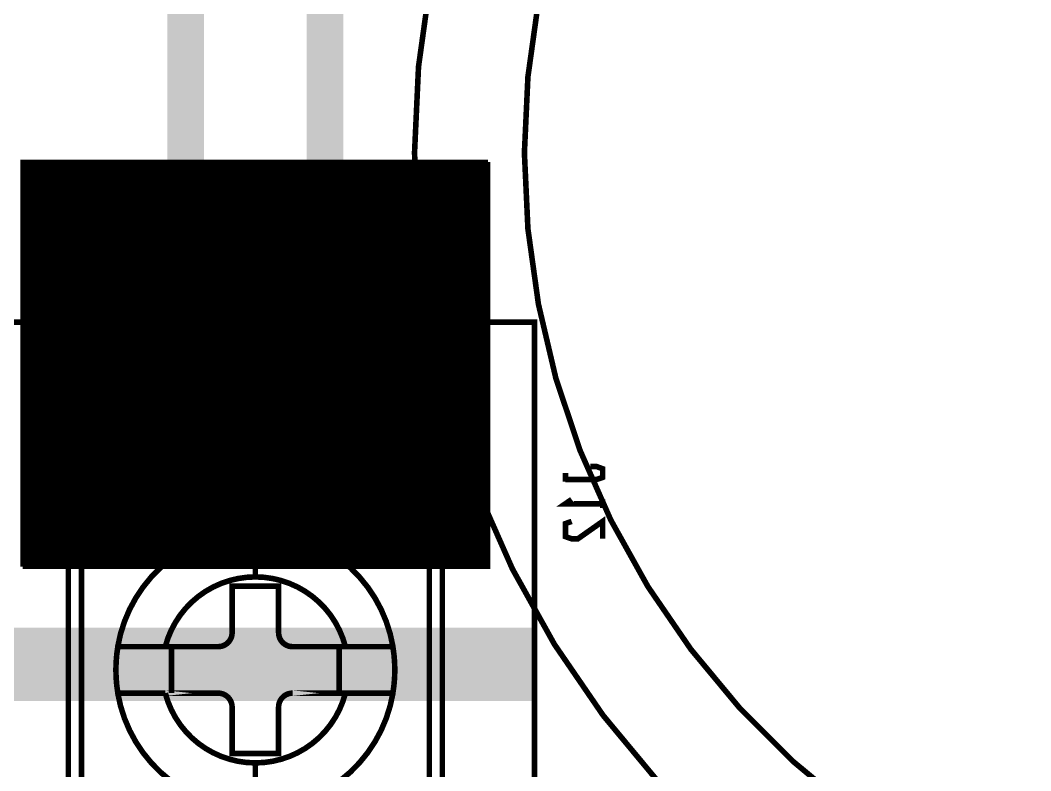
# Model space of a CAD drawing. Extents: x -20 to 155, y -92 to 168.
# Drawn here: x 39.3 to 66.89, y 5.35 to 25.85 of the extents above; entities that cross this region are included whole.
import ezdxf

# ---------------------------------------------------------------- set-up
doc = ezdxf.new("R2010")
doc.units = 0
doc.header["$MEASUREMENT"] = 0
doc.layers.get('0').update_dxf_attribs({"linetype": 'CONTINUOUS'})
for name, color, linetype in [('25-334-1_BOT', 7, 'CONTINUOUS'), ('25-334-1_DRD', 7, 'CONTINUOUS'), ('25-334-1_DRL', 2, 'CONTINUOUS'), ('25-334-1_IN1', 4, 'CONTINUOUS'), ('25-334-1_IN2', 3, 'CONTINUOUS'), ('25-334-1_SMB', 5, 'CONTINUOUS'), ('25-334-1_SMT', 10, 'CONTINUOUS'), ('25-334-1_SSB', 12, 'CONTINUOUS'), ('25-334-1_SST', 11, 'CONTINUOUS'), ('25-334-1_TOP', 13, 'CONTINUOUS'), ('THRUHOLE_TAP', 7, 'CONTINUOUS')]:
    doc.layers.add(name, color=color, linetype=linetype)

# ---------------------------------------------------------------- blocks, each defined once
blk = doc.blocks.new('SQUARE_14')
blk.add_solid([(3.50012, 3.50012), (3.50012, -3.50012), (-3.50012, 3.50012), (-3.50012, -3.50012)])
blk = doc.blocks.new('ROUND_16')
at = {"const_width": 1.524}
blk.add_lwpolyline([(-0.762, 0, 1), (0.762, 0, 1)], format="xyb", close=True, dxfattribs=at)
blk = doc.blocks.new('ROUND_33')
at = {"const_width": 0.7493}
blk.add_lwpolyline([(-0.37465, 0, 1), (0.37465, 0, 1)], format="xyb", close=True, dxfattribs=at)
blk = doc.blocks.new('ROUND_32')
at = {"const_width": 0.35052}
blk.add_lwpolyline([(-0.17526, 0, 1), (0.17526, 0, 1)], format="xyb", close=True, dxfattribs=at)
blk = doc.blocks.new('ROUND_77')
at = {"const_width": 2.00025}
blk.add_lwpolyline([(-1.000124, 0, 1), (1.000124, 0, 1)], format="xyb", close=True, dxfattribs=at)

msp = doc.modelspace()

# ---------------------------------------------------------------- linework, layer by layer
at = {"layer": '25-334-1_BOT', "const_width": 0.127}
for points in [[(52.07, 21.971), (39.37, 21.971), (39.37, 10.922)], [(52.07, 21.8948), (39.37, 21.8948)], [(52.07, 21.7805), (39.37, 21.7805)], [(39.4843, 21.971), (39.4843, 10.922)], [(39.5986, 21.971), (39.5986, 10.922)], [(39.7129, 21.971), (39.7129, 10.922)], [(39.8272, 21.971), (39.8272, 10.922)], [(39.9415, 21.971), (39.9415, 10.922)], [(40.0558, 21.971), (40.0558, 10.922)], [(40.1701, 21.971), (40.1701, 10.922)], [(40.2844, 21.971), (40.2844, 10.922)], [(40.3987, 21.971), (40.3987, 10.922)], [(40.513, 21.971), (40.513, 10.922)], [(40.6273, 21.971), (40.6273, 10.922)], [(40.7416, 21.971), (40.7416, 10.922)], [(40.8559, 21.971), (40.8559, 10.922)], [(40.9702, 21.971), (40.9702, 10.922)], [(41.0845, 21.971), (41.0845, 10.922)], [(41.1988, 21.971), (41.1988, 10.922)], [(41.3131, 21.971), (41.3131, 10.922)], [(41.4274, 21.971), (41.4274, 10.922)], [(41.5417, 21.971), (41.5417, 10.922)], [(41.656, 21.971), (41.656, 10.922)], [(41.7703, 21.971), (41.7703, 10.922)], [(41.8846, 21.971), (41.8846, 10.922)], [(41.9989, 21.971), (41.9989, 10.922)], [(42.1132, 21.971), (42.1132, 10.922)], [(42.2275, 21.971), (42.2275, 10.922)], [(42.3418, 21.971), (42.3418, 10.922)], [(42.4561, 21.971), (42.4561, 10.922)], [(42.5704, 21.971), (42.5704, 10.922)], [(42.6847, 21.971), (42.6847, 10.922)], [(42.799, 21.971), (42.799, 10.922)], [(42.9133, 21.971), (42.9133, 10.922)], [(43.0276, 21.971), (43.0276, 10.922)], [(43.1419, 21.971), (43.1419, 10.922)], [(43.2562, 21.971), (43.2562, 10.922)], [(43.3705, 21.971), (43.3705, 10.922)], [(43.4848, 21.971), (43.4848, 10.922)], [(43.5991, 21.971), (43.5991, 10.922)], [(43.7134, 21.971), (43.7134, 10.922)], [(43.8277, 21.971), (43.8277, 10.922)], [(43.942, 21.971), (43.942, 10.922)], [(44.0563, 21.971), (44.0563, 10.922)], [(44.1706, 21.971), (44.1706, 10.922)], [(44.2849, 21.971), (44.2849, 10.922)], [(44.3992, 21.971), (44.3992, 10.922)], [(44.5135, 21.971), (44.5135, 10.922)], [(44.6278, 21.971), (44.6278, 10.922)], [(44.7421, 21.971), (44.7421, 10.922)], [(44.8564, 21.971), (44.8564, 10.922)], [(44.9707, 21.971), (44.9707, 10.922)], [(45.085, 21.971), (45.085, 10.922)], [(45.1993, 21.971), (45.1993, 10.922)], [(45.3136, 21.971), (45.3136, 10.922)], [(45.4279, 21.971), (45.4279, 10.922)], [(45.5422, 21.971), (45.5422, 10.922)], [(45.6565, 21.971), (45.6565, 10.922)], [(45.7708, 21.971), (45.7708, 10.922)], [(45.8851, 21.971), (45.8851, 10.922)], [(45.9994, 21.971), (45.9994, 10.922)], [(46.1137, 21.971), (46.1137, 10.922)], [(46.228, 21.971), (46.228, 10.922)], [(46.3423, 21.971), (46.3423, 10.922)], [(46.4566, 21.971), (46.4566, 10.922)], [(46.5709, 21.971), (46.5709, 10.922)], [(46.6852, 21.971), (46.6852, 10.922)], [(46.7995, 21.971), (46.7995, 10.922)], [(46.9138, 21.971), (46.9138, 10.922)], [(47.0281, 21.971), (47.0281, 10.922)], [(47.1424, 21.971), (47.1424, 10.922)], [(47.2567, 21.971), (47.2567, 10.922)], [(47.371, 21.971), (47.371, 10.922)], [(47.4853, 21.971), (47.4853, 10.922)], [(47.5996, 21.971), (47.5996, 10.922)], [(47.7139, 21.971), (47.7139, 10.922)], [(47.8282, 21.971), (47.8282, 10.922)], [(47.9425, 21.971), (47.9425, 10.922)], [(48.0568, 21.971), (48.0568, 10.922)], [(48.1711, 21.971), (48.1711, 10.922)], [(48.2854, 21.971), (48.2854, 10.922)], [(48.3997, 21.971), (48.3997, 10.922)], [(48.514, 21.971), (48.514, 10.922)], [(48.6283, 21.971), (48.6283, 10.922)], [(48.7426, 21.971), (48.7426, 10.922)], [(48.8569, 21.971), (48.8569, 10.922)], [(48.9712, 21.971), (48.9712, 10.922)], [(49.0855, 21.971), (49.0855, 10.922)], [(49.1998, 21.971), (49.1998, 10.922)], [(49.3141, 21.971), (49.3141, 10.922)], [(49.4284, 21.971), (49.4284, 10.922)], [(49.5427, 21.971), (49.5427, 10.922)], [(49.657, 21.971), (49.657, 10.922)], [(49.7713, 21.971), (49.7713, 10.922)], [(49.8856, 21.971), (49.8856, 10.922)], [(49.9999, 21.971), (49.9999, 10.922)], [(50.1142, 21.971), (50.1142, 10.922)], [(50.2285, 21.971), (50.2285, 10.922)], [(50.3428, 21.971), (50.3428, 10.922)], [(50.4571, 21.971), (50.4571, 10.922)], [(50.5714, 21.971), (50.5714, 10.922)], [(50.6857, 21.971), (50.6857, 10.922)], [(50.8, 21.971), (50.8, 10.922)], [(50.9143, 21.971), (50.9143, 10.922)], [(51.0286, 21.971), (51.0286, 10.922)], [(51.1429, 21.971), (51.1429, 10.922)], [(51.2572, 21.971), (51.2572, 10.922)], [(51.3715, 21.971), (51.3715, 10.922)], [(51.4858, 21.971), (51.4858, 10.922)], [(51.6001, 21.971), (51.6001, 10.922)], [(51.7144, 21.971), (51.7144, 10.922)], [(51.8287, 21.971), (51.8287, 10.922)], [(51.943, 21.971), (51.943, 10.922)], [(52.07, 21.971), (52.07, 10.922)], [(52.07, 21.6662), (39.37, 21.6662)], [(52.07, 21.5519), (39.37, 21.5519)], [(52.07, 21.4376), (39.37, 21.4376)], [(52.07, 21.3233), (39.37, 21.3233)], [(52.07, 21.209), (39.37, 21.209)], [(52.07, 21.0947), (39.37, 21.0947)], [(52.07, 20.9804), (39.37, 20.9804)], [(52.07, 20.8661), (39.37, 20.8661)], [(52.07, 20.7518), (39.37, 20.7518)], [(52.07, 20.6375), (39.37, 20.6375)], [(52.07, 20.5232), (39.37, 20.5232)], [(52.07, 20.4089), (39.37, 20.4089)], [(52.07, 20.2946), (39.37, 20.2946)], [(52.07, 20.1803), (39.37, 20.1803)], [(52.07, 20.066), (39.37, 20.066)], [(52.07, 19.9517), (39.37, 19.9517)], [(52.07, 19.8374), (39.37, 19.8374)], [(52.07, 19.7231), (39.37, 19.7231)], [(52.07, 19.6088), (39.37, 19.6088)], [(52.07, 19.4945), (39.37, 19.4945)], [(52.07, 19.3802), (39.37, 19.3802)], [(52.07, 19.2659), (39.37, 19.2659)], [(52.07, 19.1516), (39.37, 19.1516)], [(52.07, 19.0373), (39.37, 19.0373)], [(52.07, 18.923), (39.37, 18.923)], [(52.07, 18.8087), (39.37, 18.8087)], [(52.07, 18.6944), (39.37, 18.6944)], [(52.07, 18.5801), (39.37, 18.5801)], [(52.07, 18.4658), (39.37, 18.4658)], [(52.07, 18.3515), (39.37, 18.3515)], [(52.07, 18.2372), (39.37, 18.2372)], [(52.07, 18.1229), (39.37, 18.1229)], [(52.07, 18.0086), (39.37, 18.0086)], [(52.07, 17.8943), (39.37, 17.8943)], [(52.07, 17.78), (39.37, 17.78)], [(52.07, 17.6657), (39.37, 17.6657)], [(52.07, 17.5514), (39.37, 17.5514)], [(52.07, 17.4371), (39.37, 17.4371)], [(52.07, 17.3228), (39.37, 17.3228)], [(52.07, 17.2085), (39.37, 17.2085)], [(52.07, 17.0942), (39.37, 17.0942)], [(52.07, 16.9799), (39.37, 16.9799)], [(52.07, 16.8656), (39.37, 16.8656)], [(52.07, 16.7513), (39.37, 16.7513)], [(52.07, 16.637), (39.37, 16.637)], [(52.07, 16.5227), (39.37, 16.5227)], [(52.07, 16.4084), (39.37, 16.4084)], [(52.07, 16.2941), (39.37, 16.2941)], [(52.07, 16.1798), (39.37, 16.1798)], [(52.07, 16.0655), (39.37, 16.0655)], [(52.07, 15.9512), (39.37, 15.9512)], [(52.07, 15.8369), (39.37, 15.8369)], [(52.07, 15.7226), (39.37, 15.7226)], [(52.07, 15.6083), (39.37, 15.6083)], [(52.07, 15.494), (39.37, 15.494)], [(52.07, 15.3797), (39.37, 15.3797)], [(52.07, 15.2654), (39.37, 15.2654)], [(52.07, 15.1511), (39.37, 15.1511)], [(52.07, 15.0368), (39.37, 15.0368)], [(52.07, 14.9225), (39.37, 14.9225)], [(52.07, 14.8082), (39.37, 14.8082)], [(52.07, 14.6939), (39.37, 14.6939)], [(52.07, 14.5796), (39.37, 14.5796)], [(52.07, 14.4653), (39.37, 14.4653)], [(52.07, 14.351), (39.37, 14.351)], [(52.07, 14.2367), (39.37, 14.2367)], [(52.07, 14.1224), (39.37, 14.1224)], [(52.07, 14.0081), (39.37, 14.0081)], [(52.07, 13.8938), (39.37, 13.8938)], [(52.07, 13.7795), (39.37, 13.7795)], [(52.07, 13.6652), (39.37, 13.6652)], [(52.07, 13.5509), (39.37, 13.5509)], [(52.07, 13.4366), (39.37, 13.4366)], [(52.07, 13.3223), (39.37, 13.3223)], [(52.07, 13.208), (39.37, 13.208)], [(52.07, 13.0937), (39.37, 13.0937)], [(52.07, 12.9794), (39.37, 12.9794)], [(52.07, 12.8651), (39.37, 12.8651)], [(52.07, 12.7508), (39.37, 12.7508)], [(52.07, 12.6365), (39.37, 12.6365)], [(52.07, 12.5222), (39.37, 12.5222)], [(52.07, 12.4079), (39.37, 12.4079)], [(52.07, 12.2936), (39.37, 12.2936)], [(52.07, 12.1793), (39.37, 12.1793)], [(52.07, 12.065), (39.37, 12.065)], [(52.07, 11.9507), (39.37, 11.9507)], [(52.07, 11.8364), (39.37, 11.8364)], [(52.07, 11.7221), (39.37, 11.7221)], [(52.07, 11.6078), (39.37, 11.6078)], [(52.07, 11.4935), (39.37, 11.4935)], [(52.07, 11.3792), (39.37, 11.3792)], [(52.07, 11.2649), (39.37, 11.2649)], [(52.07, 11.1506), (39.37, 11.1506)], [(52.07, 11.0363), (39.37, 11.0363)], [(41.656, 10.922), (39.37, 10.922)], [(52.07, 10.922), (41.656, 10.922)]]:
    msp.add_lwpolyline(points, dxfattribs=at)
at = {"layer": '25-334-1_DRD', "const_width": 0.254}
for points in [[(43.815, 21.59), (42.545, 20.32)], [(45.085, 20.32), (43.815, 21.59)], [(47.625, 21.59), (46.355, 20.32)], [(48.895, 20.32), (47.625, 21.59)], [(40.386, 20.955), (40.005, 20.574)], [(40.894, 20.955), (40.386, 20.955)], [(41.275, 20.574), (40.894, 20.955)], [(50.546, 20.955), (50.165, 20.574)], [(51.054, 20.955), (50.546, 20.955)], [(51.435, 20.574), (51.054, 20.955)], [(40.005, 20.574), (40.005, 20.066)], [(41.275, 20.066), (41.275, 20.574)], [(43.815, 20.574), (43.815, 20.066)], [(47.625, 20.574), (47.625, 20.066)], [(50.165, 20.574), (50.165, 20.066)], [(51.435, 20.066), (51.435, 20.574)], [(42.545, 20.32), (43.815, 19.05)], [(44.069, 20.32), (43.561, 20.32)], [(43.815, 19.05), (45.085, 20.32)], [(46.355, 20.32), (47.625, 19.05)], [(47.879, 20.32), (47.371, 20.32)], [(47.625, 19.05), (48.895, 20.32)], [(40.005, 20.066), (40.386, 19.685)], [(40.894, 19.685), (41.275, 20.066)], [(50.165, 20.066), (50.546, 19.685)], [(51.054, 19.685), (51.435, 20.066)], [(40.386, 19.685), (40.894, 19.685)], [(50.546, 19.685), (51.054, 19.685)], [(40.386, 18.415), (40.005, 18.034)], [(40.894, 18.415), (40.386, 18.415)], [(41.275, 18.034), (40.894, 18.415)], [(50.546, 18.415), (50.165, 18.034)], [(51.054, 18.415), (50.546, 18.415)], [(51.435, 18.034), (51.054, 18.415)], [(40.005, 18.034), (40.005, 17.526)], [(41.275, 17.526), (41.275, 18.034)], [(50.165, 18.034), (50.165, 17.526)], [(51.435, 17.526), (51.435, 18.034)], [(40.005, 17.526), (40.386, 17.145)], [(40.894, 17.145), (41.275, 17.526)], [(50.165, 17.526), (50.546, 17.145)], [(51.054, 17.145), (51.435, 17.526)], [(40.386, 17.145), (40.894, 17.145)], [(50.546, 17.145), (51.054, 17.145)], [(40.386, 15.875), (40.005, 15.494)], [(40.894, 15.875), (40.386, 15.875)], [(41.275, 15.494), (40.894, 15.875)], [(45.72, 15.875), (45.72, 13.335)], [(50.546, 15.875), (50.165, 15.494)], [(51.054, 15.875), (50.546, 15.875)], [(51.435, 15.494), (51.054, 15.875)], [(40.005, 15.494), (40.005, 14.986)], [(41.275, 14.986), (41.275, 15.494)], [(50.165, 15.494), (50.165, 14.986)], [(51.435, 14.986), (51.435, 15.494)], [(40.005, 14.986), (40.386, 14.605)], [(40.894, 14.605), (41.275, 14.986)], [(50.165, 14.986), (50.546, 14.605)], [(51.054, 14.605), (51.435, 14.986)], [(40.386, 14.605), (40.894, 14.605)], [(46.99, 14.605), (44.45, 14.605)], [(50.546, 14.605), (51.054, 14.605)], [(40.386, 13.335), (40.005, 12.954)], [(40.894, 13.335), (40.386, 13.335)], [(41.275, 12.954), (40.894, 13.335)], [(50.546, 13.335), (50.165, 12.954)], [(51.054, 13.335), (50.546, 13.335)], [(51.435, 12.954), (51.054, 13.335)], [(40.005, 12.954), (40.005, 12.446)], [(41.275, 12.446), (41.275, 12.954)], [(50.165, 12.954), (50.165, 12.446)], [(51.435, 12.446), (51.435, 12.954)], [(40.005, 12.446), (40.386, 12.065)], [(40.894, 12.065), (41.275, 12.446)], [(50.165, 12.446), (50.546, 12.065)], [(51.054, 12.065), (51.435, 12.446)], [(40.386, 12.065), (40.894, 12.065)], [(50.546, 12.065), (51.054, 12.065)]]:
    msp.add_lwpolyline(points, dxfattribs=at)
at = {"layer": '25-334-1_DRL', "const_width": 1.99898}
msp.add_lwpolyline([(53.34, 8.255), (25.654, 8.255), (21.209, 12.7)], dxfattribs=at)
at = {"layer": '25-334-1_IN1', "const_width": 0.127}
for points in [[(39.37, 21.971), (39.37, 10.922)], [(52.07, 21.971), (39.37, 21.971)], [(52.07, 21.8948), (39.37, 21.8948)], [(52.07, 21.7805), (39.37, 21.7805)], [(39.4843, 21.971), (39.4843, 10.922)], [(39.5986, 21.971), (39.5986, 10.922)], [(39.7129, 21.971), (39.7129, 10.922)], [(39.8272, 21.971), (39.8272, 10.922)], [(39.9415, 21.971), (39.9415, 10.922)], [(40.0558, 21.971), (40.0558, 10.922)], [(40.1701, 21.971), (40.1701, 10.922)], [(40.2844, 21.971), (40.2844, 10.922)], [(40.3987, 21.971), (40.3987, 10.922)], [(40.513, 21.971), (40.513, 10.922)], [(40.6273, 21.971), (40.6273, 10.922)], [(40.7416, 21.971), (40.7416, 10.922)], [(40.8559, 21.971), (40.8559, 10.922)], [(40.9702, 21.971), (40.9702, 10.922)], [(41.0845, 21.971), (41.0845, 10.922)], [(41.1988, 21.971), (41.1988, 10.922)], [(41.3131, 21.971), (41.3131, 10.922)], [(41.4274, 21.971), (41.4274, 10.922)], [(41.5417, 21.971), (41.5417, 10.922)], [(52.07, 21.971), (52.07, 10.922), (41.656, 10.922)], [(41.656, 21.971), (41.656, 10.922)], [(41.7703, 21.971), (41.7703, 10.922)], [(41.8846, 21.971), (41.8846, 10.922)], [(41.9989, 21.971), (41.9989, 10.922)], [(42.1132, 21.971), (42.1132, 10.922)], [(42.2275, 21.971), (42.2275, 10.922)], [(42.3418, 21.971), (42.3418, 10.922)], [(42.4561, 21.971), (42.4561, 10.922)], [(42.5704, 21.971), (42.5704, 10.922)], [(42.6847, 21.971), (42.6847, 10.922)], [(42.799, 21.971), (42.799, 10.922)], [(42.9133, 21.971), (42.9133, 10.922)], [(43.0276, 21.971), (43.0276, 10.922)], [(43.1419, 21.971), (43.1419, 10.922)], [(43.2562, 21.971), (43.2562, 10.922)], [(43.3705, 21.971), (43.3705, 10.922)], [(43.4848, 21.971), (43.4848, 10.922)], [(43.5991, 21.971), (43.5991, 10.922)], [(43.7134, 21.971), (43.7134, 10.922)], [(43.8277, 21.971), (43.8277, 10.922)], [(43.942, 21.971), (43.942, 10.922)], [(44.0563, 21.971), (44.0563, 10.922)], [(44.1706, 21.971), (44.1706, 10.922)], [(44.2849, 21.971), (44.2849, 10.922)], [(44.3992, 21.971), (44.3992, 10.922)], [(44.5135, 21.971), (44.5135, 10.922)], [(44.6278, 21.971), (44.6278, 10.922)], [(44.7421, 21.971), (44.7421, 10.922)], [(44.8564, 21.971), (44.8564, 10.922)], [(44.9707, 21.971), (44.9707, 10.922)], [(45.085, 21.971), (45.085, 10.922)], [(45.1993, 21.971), (45.1993, 10.922)], [(45.3136, 21.971), (45.3136, 10.922)], [(45.4279, 21.971), (45.4279, 10.922)], [(45.5422, 21.971), (45.5422, 10.922)], [(45.6565, 21.971), (45.6565, 10.922)], [(45.7708, 21.971), (45.7708, 10.922)], [(45.8851, 21.971), (45.8851, 10.922)], [(45.9994, 21.971), (45.9994, 10.922)], [(46.1137, 21.971), (46.1137, 10.922)], [(46.228, 21.971), (46.228, 10.922)], [(46.3423, 21.971), (46.3423, 10.922)], [(46.4566, 21.971), (46.4566, 10.922)], [(46.5709, 21.971), (46.5709, 10.922)], [(46.6852, 21.971), (46.6852, 10.922)], [(46.7995, 21.971), (46.7995, 10.922)], [(46.9138, 21.971), (46.9138, 10.922)], [(47.0281, 21.971), (47.0281, 10.922)], [(47.1424, 21.971), (47.1424, 10.922)], [(47.2567, 21.971), (47.2567, 10.922)], [(47.371, 21.971), (47.371, 10.922)], [(47.4853, 21.971), (47.4853, 10.922)], [(47.5996, 21.971), (47.5996, 10.922)], [(47.7139, 21.971), (47.7139, 10.922)], [(47.8282, 21.971), (47.8282, 10.922)], [(47.9425, 21.971), (47.9425, 10.922)], [(48.0568, 21.971), (48.0568, 10.922)], [(48.1711, 21.971), (48.1711, 10.922)], [(48.2854, 21.971), (48.2854, 10.922)], [(48.3997, 21.971), (48.3997, 10.922)], [(48.514, 21.971), (48.514, 10.922)], [(48.6283, 21.971), (48.6283, 10.922)], [(48.7426, 21.971), (48.7426, 10.922)], [(48.8569, 21.971), (48.8569, 10.922)], [(48.9712, 21.971), (48.9712, 10.922)], [(49.0855, 21.971), (49.0855, 10.922)], [(49.1998, 21.971), (49.1998, 10.922)], [(49.3141, 21.971), (49.3141, 10.922)], [(49.4284, 21.971), (49.4284, 10.922)], [(49.5427, 21.971), (49.5427, 10.922)], [(49.657, 21.971), (49.657, 10.922)], [(49.7713, 21.971), (49.7713, 10.922)], [(49.8856, 21.971), (49.8856, 10.922)], [(49.9999, 21.971), (49.9999, 10.922)], [(50.1142, 21.971), (50.1142, 10.922)], [(50.2285, 21.971), (50.2285, 10.922)], [(50.3428, 21.971), (50.3428, 10.922)], [(50.4571, 21.971), (50.4571, 10.922)], [(50.5714, 21.971), (50.5714, 10.922)], [(50.6857, 21.971), (50.6857, 10.922)], [(50.8, 21.971), (50.8, 10.922)], [(50.9143, 21.971), (50.9143, 10.922)], [(51.0286, 21.971), (51.0286, 10.922)], [(51.1429, 21.971), (51.1429, 10.922)], [(51.2572, 21.971), (51.2572, 10.922)], [(51.3715, 21.971), (51.3715, 10.922)], [(51.4858, 21.971), (51.4858, 10.922)], [(51.6001, 21.971), (51.6001, 10.922)], [(51.7144, 21.971), (51.7144, 10.922)], [(51.8287, 21.971), (51.8287, 10.922)], [(51.943, 21.971), (51.943, 10.922)], [(52.07, 21.6662), (39.37, 21.6662)], [(52.07, 21.5519), (39.37, 21.5519)], [(52.07, 21.4376), (39.37, 21.4376)], [(52.07, 21.3233), (39.37, 21.3233)], [(52.07, 21.209), (39.37, 21.209)], [(52.07, 21.0947), (39.37, 21.0947)], [(52.07, 20.9804), (39.37, 20.9804)], [(52.07, 20.8661), (39.37, 20.8661)], [(52.07, 20.7518), (39.37, 20.7518)], [(52.07, 20.6375), (39.37, 20.6375)], [(52.07, 20.5232), (39.37, 20.5232)], [(52.07, 20.4089), (39.37, 20.4089)], [(52.07, 20.2946), (39.37, 20.2946)], [(52.07, 20.1803), (39.37, 20.1803)], [(52.07, 20.066), (39.37, 20.066)], [(52.07, 19.9517), (39.37, 19.9517)], [(52.07, 19.8374), (39.37, 19.8374)], [(52.07, 19.7231), (39.37, 19.7231)], [(52.07, 19.6088), (39.37, 19.6088)], [(52.07, 19.4945), (39.37, 19.4945)], [(52.07, 19.3802), (39.37, 19.3802)], [(52.07, 19.2659), (39.37, 19.2659)], [(52.07, 19.1516), (39.37, 19.1516)], [(52.07, 19.0373), (39.37, 19.0373)], [(52.07, 18.923), (39.37, 18.923)], [(52.07, 18.8087), (39.37, 18.8087)], [(52.07, 18.6944), (39.37, 18.6944)], [(52.07, 18.5801), (39.37, 18.5801)], [(52.07, 18.4658), (39.37, 18.4658)], [(52.07, 18.3515), (39.37, 18.3515)], [(52.07, 18.2372), (39.37, 18.2372)], [(52.07, 18.1229), (39.37, 18.1229)], [(52.07, 18.0086), (39.37, 18.0086)], [(52.07, 17.8943), (39.37, 17.8943)], [(52.07, 17.78), (39.37, 17.78)], [(52.07, 17.6657), (39.37, 17.6657)], [(52.07, 17.5514), (39.37, 17.5514)], [(52.07, 17.4371), (39.37, 17.4371)], [(52.07, 17.3228), (39.37, 17.3228)], [(52.07, 17.2085), (39.37, 17.2085)], [(52.07, 17.0942), (39.37, 17.0942)], [(52.07, 16.9799), (39.37, 16.9799)], [(52.07, 16.8656), (39.37, 16.8656)], [(52.07, 16.7513), (39.37, 16.7513)], [(52.07, 16.637), (39.37, 16.637)], [(52.07, 16.5227), (39.37, 16.5227)], [(52.07, 16.4084), (39.37, 16.4084)], [(52.07, 16.2941), (39.37, 16.2941)], [(52.07, 16.1798), (39.37, 16.1798)], [(52.07, 16.0655), (39.37, 16.0655)], [(52.07, 15.9512), (39.37, 15.9512)], [(52.07, 15.8369), (39.37, 15.8369)], [(52.07, 15.7226), (39.37, 15.7226)], [(52.07, 15.6083), (39.37, 15.6083)], [(52.07, 15.494), (39.37, 15.494)], [(52.07, 15.3797), (39.37, 15.3797)], [(52.07, 15.2654), (39.37, 15.2654)], [(52.07, 15.1511), (39.37, 15.1511)], [(52.07, 15.0368), (39.37, 15.0368)], [(52.07, 14.9225), (39.37, 14.9225)], [(52.07, 14.8082), (39.37, 14.8082)], [(52.07, 14.6939), (39.37, 14.6939)], [(52.07, 14.5796), (39.37, 14.5796)], [(52.07, 14.4653), (39.37, 14.4653)], [(52.07, 14.351), (39.37, 14.351)], [(52.07, 14.2367), (39.37, 14.2367)], [(52.07, 14.1224), (39.37, 14.1224)], [(52.07, 14.0081), (39.37, 14.0081)], [(52.07, 13.8938), (39.37, 13.8938)], [(52.07, 13.7795), (39.37, 13.7795)], [(52.07, 13.6652), (39.37, 13.6652)], [(52.07, 13.5509), (39.37, 13.5509)], [(52.07, 13.4366), (39.37, 13.4366)], [(52.07, 13.3223), (39.37, 13.3223)], [(52.07, 13.208), (39.37, 13.208)], [(52.07, 13.0937), (39.37, 13.0937)], [(52.07, 12.9794), (39.37, 12.9794)], [(52.07, 12.8651), (39.37, 12.8651)], [(52.07, 12.7508), (39.37, 12.7508)], [(52.07, 12.6365), (39.37, 12.6365)], [(52.07, 12.5222), (39.37, 12.5222)], [(52.07, 12.4079), (39.37, 12.4079)], [(52.07, 12.2936), (39.37, 12.2936)], [(52.07, 12.1793), (39.37, 12.1793)], [(52.07, 12.065), (39.37, 12.065)], [(52.07, 11.9507), (39.37, 11.9507)], [(52.07, 11.8364), (39.37, 11.8364)], [(52.07, 11.7221), (39.37, 11.7221)], [(52.07, 11.6078), (39.37, 11.6078)], [(52.07, 11.4935), (39.37, 11.4935)], [(52.07, 11.3792), (39.37, 11.3792)], [(52.07, 11.2649), (39.37, 11.2649)], [(52.07, 11.1506), (39.37, 11.1506)], [(52.07, 11.0363), (39.37, 11.0363)], [(41.656, 10.922), (39.37, 10.922)]]:
    msp.add_lwpolyline(points, dxfattribs=at)
at = {"layer": '25-334-1_IN2', "const_width": 0.127}
for points in [[(52.07, 21.971), (39.37, 21.971), (39.37, 10.922)], [(52.07, 21.8948), (39.37, 21.8948)], [(52.07, 21.7805), (39.37, 21.7805)], [(39.4843, 21.971), (39.4843, 10.922)], [(39.5986, 21.971), (39.5986, 10.922)], [(39.7129, 21.971), (39.7129, 10.922)], [(39.8272, 21.971), (39.8272, 10.922)], [(39.9415, 21.971), (39.9415, 10.922)], [(40.0558, 21.971), (40.0558, 10.922)], [(40.1701, 21.971), (40.1701, 10.922)], [(40.2844, 21.971), (40.2844, 10.922)], [(40.3987, 21.971), (40.3987, 10.922)], [(40.513, 21.971), (40.513, 10.922)], [(40.6273, 21.971), (40.6273, 10.922)], [(40.7416, 21.971), (40.7416, 10.922)], [(40.8559, 21.971), (40.8559, 10.922)], [(40.9702, 21.971), (40.9702, 10.922)], [(41.0845, 21.971), (41.0845, 10.922)], [(41.1988, 21.971), (41.1988, 10.922)], [(41.3131, 21.971), (41.3131, 10.922)], [(41.4274, 21.971), (41.4274, 10.922)], [(41.5417, 21.971), (41.5417, 10.922)], [(41.656, 21.971), (41.656, 10.922)], [(41.7703, 21.971), (41.7703, 10.922)], [(41.8846, 21.971), (41.8846, 10.922)], [(41.9989, 21.971), (41.9989, 10.922)], [(42.1132, 21.971), (42.1132, 10.922)], [(42.2275, 21.971), (42.2275, 10.922)], [(42.3418, 21.971), (42.3418, 10.922)], [(42.4561, 21.971), (42.4561, 10.922)], [(42.5704, 21.971), (42.5704, 10.922)], [(42.6847, 21.971), (42.6847, 10.922)], [(42.799, 21.971), (42.799, 10.922)], [(42.9133, 21.971), (42.9133, 10.922)], [(43.0276, 21.971), (43.0276, 10.922)], [(43.1419, 21.971), (43.1419, 10.922)], [(43.2562, 21.971), (43.2562, 10.922)], [(43.3705, 21.971), (43.3705, 10.922)], [(43.4848, 21.971), (43.4848, 10.922)], [(43.5991, 21.971), (43.5991, 10.922)], [(43.7134, 21.971), (43.7134, 10.922)], [(43.8277, 21.971), (43.8277, 10.922)], [(43.942, 21.971), (43.942, 10.922)], [(44.0563, 21.971), (44.0563, 10.922)], [(44.1706, 21.971), (44.1706, 10.922)], [(44.2849, 21.971), (44.2849, 10.922)], [(44.3992, 21.971), (44.3992, 10.922)], [(44.5135, 21.971), (44.5135, 10.922)], [(44.6278, 21.971), (44.6278, 10.922)], [(44.7421, 21.971), (44.7421, 10.922)], [(44.8564, 21.971), (44.8564, 10.922)], [(44.9707, 21.971), (44.9707, 10.922)], [(45.085, 21.971), (45.085, 10.922)], [(45.1993, 21.971), (45.1993, 10.922)], [(45.3136, 21.971), (45.3136, 10.922)], [(45.4279, 21.971), (45.4279, 10.922)], [(45.5422, 21.971), (45.5422, 10.922)], [(45.6565, 21.971), (45.6565, 10.922)], [(45.7708, 21.971), (45.7708, 10.922)], [(45.8851, 21.971), (45.8851, 10.922)], [(45.9994, 21.971), (45.9994, 10.922)], [(46.1137, 21.971), (46.1137, 10.922)], [(46.228, 21.971), (46.228, 10.922)], [(46.3423, 21.971), (46.3423, 10.922)], [(46.4566, 21.971), (46.4566, 10.922)], [(46.5709, 21.971), (46.5709, 10.922)], [(46.6852, 21.971), (46.6852, 10.922)], [(46.7995, 21.971), (46.7995, 10.922)], [(46.9138, 21.971), (46.9138, 10.922)], [(47.0281, 21.971), (47.0281, 10.922)], [(47.1424, 21.971), (47.1424, 10.922)], [(47.2567, 21.971), (47.2567, 10.922)], [(47.371, 21.971), (47.371, 10.922)], [(47.4853, 21.971), (47.4853, 10.922)], [(47.5996, 21.971), (47.5996, 10.922)], [(47.7139, 21.971), (47.7139, 10.922)], [(47.8282, 21.971), (47.8282, 10.922)], [(47.9425, 21.971), (47.9425, 10.922)], [(48.0568, 21.971), (48.0568, 10.922)], [(48.1711, 21.971), (48.1711, 10.922)], [(48.2854, 21.971), (48.2854, 10.922)], [(48.3997, 21.971), (48.3997, 10.922)], [(48.514, 21.971), (48.514, 10.922)], [(48.6283, 21.971), (48.6283, 10.922)], [(48.7426, 21.971), (48.7426, 10.922)], [(48.8569, 21.971), (48.8569, 10.922)], [(48.9712, 21.971), (48.9712, 10.922)], [(49.0855, 21.971), (49.0855, 10.922)], [(49.1998, 21.971), (49.1998, 10.922)], [(49.3141, 21.971), (49.3141, 10.922)], [(49.4284, 21.971), (49.4284, 10.922)], [(49.5427, 21.971), (49.5427, 10.922)], [(49.657, 21.971), (49.657, 10.922)], [(49.7713, 21.971), (49.7713, 10.922)], [(49.8856, 21.971), (49.8856, 10.922)], [(49.9999, 21.971), (49.9999, 10.922)], [(50.1142, 21.971), (50.1142, 10.922)], [(50.2285, 21.971), (50.2285, 10.922)], [(50.3428, 21.971), (50.3428, 10.922)], [(50.4571, 21.971), (50.4571, 10.922)], [(50.5714, 21.971), (50.5714, 10.922)], [(50.6857, 21.971), (50.6857, 10.922)], [(50.8, 21.971), (50.8, 10.922)], [(50.9143, 21.971), (50.9143, 10.922)], [(51.0286, 21.971), (51.0286, 10.922)], [(51.1429, 21.971), (51.1429, 10.922)], [(51.2572, 21.971), (51.2572, 10.922)], [(51.3715, 21.971), (51.3715, 10.922)], [(51.4858, 21.971), (51.4858, 10.922)], [(51.6001, 21.971), (51.6001, 10.922)], [(51.7144, 21.971), (51.7144, 10.922)], [(51.8287, 21.971), (51.8287, 10.922)], [(51.943, 21.971), (51.943, 10.922)], [(52.07, 21.971), (52.07, 10.922)], [(52.07, 21.6662), (39.37, 21.6662)], [(52.07, 21.5519), (39.37, 21.5519)], [(52.07, 21.4376), (39.37, 21.4376)], [(52.07, 21.3233), (39.37, 21.3233)], [(52.07, 21.209), (39.37, 21.209)], [(52.07, 21.0947), (39.37, 21.0947)], [(52.07, 20.9804), (39.37, 20.9804)], [(52.07, 20.8661), (39.37, 20.8661)], [(52.07, 20.7518), (39.37, 20.7518)], [(52.07, 20.6375), (39.37, 20.6375)], [(52.07, 20.5232), (39.37, 20.5232)], [(52.07, 20.4089), (39.37, 20.4089)], [(52.07, 20.2946), (39.37, 20.2946)], [(52.07, 20.1803), (39.37, 20.1803)], [(52.07, 20.066), (39.37, 20.066)], [(52.07, 19.9517), (39.37, 19.9517)], [(52.07, 19.8374), (39.37, 19.8374)], [(52.07, 19.7231), (39.37, 19.7231)], [(52.07, 19.6088), (39.37, 19.6088)], [(52.07, 19.4945), (39.37, 19.4945)], [(52.07, 19.3802), (39.37, 19.3802)], [(52.07, 19.2659), (39.37, 19.2659)], [(52.07, 19.1516), (39.37, 19.1516)], [(52.07, 19.0373), (39.37, 19.0373)], [(52.07, 18.923), (39.37, 18.923)], [(52.07, 18.8087), (39.37, 18.8087)], [(52.07, 18.6944), (39.37, 18.6944)], [(52.07, 18.5801), (39.37, 18.5801)], [(52.07, 18.4658), (39.37, 18.4658)], [(52.07, 18.3515), (39.37, 18.3515)], [(52.07, 18.2372), (39.37, 18.2372)], [(52.07, 18.1229), (39.37, 18.1229)], [(52.07, 18.0086), (39.37, 18.0086)], [(52.07, 17.8943), (39.37, 17.8943)], [(52.07, 17.78), (39.37, 17.78)], [(52.07, 17.6657), (39.37, 17.6657)], [(52.07, 17.5514), (39.37, 17.5514)], [(52.07, 17.4371), (39.37, 17.4371)], [(52.07, 17.3228), (39.37, 17.3228)], [(52.07, 17.2085), (39.37, 17.2085)], [(52.07, 17.0942), (39.37, 17.0942)], [(52.07, 16.9799), (39.37, 16.9799)], [(52.07, 16.8656), (39.37, 16.8656)], [(52.07, 16.7513), (39.37, 16.7513)], [(52.07, 16.637), (39.37, 16.637)], [(52.07, 16.5227), (39.37, 16.5227)], [(52.07, 16.4084), (39.37, 16.4084)], [(52.07, 16.2941), (39.37, 16.2941)], [(52.07, 16.1798), (39.37, 16.1798)], [(52.07, 16.0655), (39.37, 16.0655)], [(52.07, 15.9512), (39.37, 15.9512)], [(52.07, 15.8369), (39.37, 15.8369)], [(52.07, 15.7226), (39.37, 15.7226)], [(52.07, 15.6083), (39.37, 15.6083)], [(52.07, 15.494), (39.37, 15.494)], [(52.07, 15.3797), (39.37, 15.3797)], [(52.07, 15.2654), (39.37, 15.2654)], [(52.07, 15.1511), (39.37, 15.1511)], [(52.07, 15.0368), (39.37, 15.0368)], [(52.07, 14.9225), (39.37, 14.9225)], [(52.07, 14.8082), (39.37, 14.8082)], [(52.07, 14.6939), (39.37, 14.6939)], [(52.07, 14.5796), (39.37, 14.5796)], [(52.07, 14.4653), (39.37, 14.4653)], [(52.07, 14.351), (39.37, 14.351)], [(52.07, 14.2367), (39.37, 14.2367)], [(52.07, 14.1224), (39.37, 14.1224)], [(52.07, 14.0081), (39.37, 14.0081)], [(52.07, 13.8938), (39.37, 13.8938)], [(52.07, 13.7795), (39.37, 13.7795)], [(52.07, 13.6652), (39.37, 13.6652)], [(52.07, 13.5509), (39.37, 13.5509)], [(52.07, 13.4366), (39.37, 13.4366)], [(52.07, 13.3223), (39.37, 13.3223)], [(52.07, 13.208), (39.37, 13.208)], [(52.07, 13.0937), (39.37, 13.0937)], [(52.07, 12.9794), (39.37, 12.9794)], [(52.07, 12.8651), (39.37, 12.8651)], [(52.07, 12.7508), (39.37, 12.7508)], [(52.07, 12.6365), (39.37, 12.6365)], [(52.07, 12.5222), (39.37, 12.5222)], [(52.07, 12.4079), (39.37, 12.4079)], [(52.07, 12.2936), (39.37, 12.2936)], [(52.07, 12.1793), (39.37, 12.1793)], [(52.07, 12.065), (39.37, 12.065)], [(52.07, 11.9507), (39.37, 11.9507)], [(52.07, 11.8364), (39.37, 11.8364)], [(52.07, 11.7221), (39.37, 11.7221)], [(52.07, 11.6078), (39.37, 11.6078)], [(52.07, 11.4935), (39.37, 11.4935)], [(52.07, 11.3792), (39.37, 11.3792)], [(52.07, 11.2649), (39.37, 11.2649)], [(52.07, 11.1506), (39.37, 11.1506)], [(52.07, 11.0363), (39.37, 11.0363)], [(41.656, 10.922), (39.37, 10.922)], [(52.07, 10.922), (41.656, 10.922)]]:
    msp.add_lwpolyline(points, dxfattribs=at)
at = {"layer": '25-334-1_SSB', "const_width": 0.1524}
for points in [[(25.4, -0.9398), (27.9146, -0.9398), (27.9146, -3.9878), (25.4, -3.9878), (25.4, -0.9398), (25.4, 17.6022), (53.34, 17.6022), (53.34, -0.9398), (50.8254, -0.9398), (50.8254, -3.9878), (53.34, -3.9878), (53.34, -0.9398)], [(50.8254, -0.9398), (50.8254, 15.5702), (40.6146, 15.5702), (40.6146, -0.9398), (38.1254, -0.9398), (38.1254, -3.9878), (40.6146, -3.9878), (40.6146, -0.9398)], [(54.864, 13.65758), (55.03418, 13.65758), (55.20182, 13.59662), (55.20182, 13.3604), (55.03418, 13.30198), (54.18582, 13.30198)], [(54.18582, 13.24102), (54.18582, 13.47978)], [(50.4698, 3.3528), (40.9702, 3.3528), (40.9702, 12.8524), (50.4698, 12.8524), (50.4698, 3.3528)], [(55.20182, 12.64158), (54.18582, 12.64158), (54.356, 12.75842)], [(55.20182, 12.5222), (55.20182, 12.75842)], [(55.20182, 11.684), (55.20182, 12.15898), (54.52618, 11.684), (54.356, 11.684), (54.18582, 11.74242), (54.18582, 12.09802), (54.356, 12.15898)], [(45.72, 10.6426), (45.72, 11.9126)], [(46.355, 9.1186), (46.355, 10.3886), (45.085, 10.3886), (45.085, 9.1186)], [(41.96588, 8.7376), (43.26128, 8.7376)], [(44.704, 8.7376), (43.26128, 8.7376)], [(43.434, 8.7376), (43.434, 7.4676)], [(48.17872, 8.7376), (46.736, 8.7376)], [(48.006, 7.4676), (48.006, 8.7376)], [(48.17872, 8.7376), (49.47412, 8.7376)], [(43.26128, 7.4676), (41.96588, 7.4676)], [(43.26128, 7.4676), (44.704, 7.4676), (43.26128, 7.4676)], [(46.736, 7.4676), (48.17872, 7.4676), (46.736, 7.4676)], [(49.47412, 7.4676), (48.17872, 7.4676)], [(45.085, 7.0866), (45.085, 5.8166), (46.355, 5.8166), (46.355, 7.0866)], [(45.72, 5.5626), (45.72, 4.2926)]]:
    msp.add_lwpolyline(points, dxfattribs=at)
for points in [[(45.72, 11.9126, 0.3659768), (41.96334, 8.7376)], [(49.47666, 8.7376, 0.3659767), (45.72, 11.9126)], [(45.72, 10.6426, 0.3419817), (43.26128, 8.7376)], [(48.17872, 8.7376, 0.3419815), (45.72, 10.6426)], [(44.704, 8.7376, 0.4142136), (45.085, 9.1186)], [(46.355, 9.1186, 0.4142136), (46.736, 8.7376)], [(41.96588, 8.7376, 0.0419149), (41.91256, 8.1026)], [(49.52746, 8.1026, 0.0419149), (49.47413, 8.7376)], [(41.91254, 8.1026, 0.041915), (41.96586, 7.4676)], [(49.47412, 7.4676, 0.0419149), (49.52744, 8.1026)], [(41.96334, 7.4676, 0.3659767), (45.72, 4.2926)], [(43.26128, 7.4676, 0.3419815), (45.72, 5.5626)], [(45.085, 7.0866, 0.4142136), (44.704, 7.4676)], [(45.72, 5.5626, 0.3419817), (48.17872, 7.4676)], [(45.72, 4.2926, 0.3659768), (49.47666, 7.4676)], [(46.736, 7.4676, 0.4142136), (46.355, 7.0866)]]:
    msp.add_lwpolyline(points, format="xyb", dxfattribs=at)
at = {"layer": '25-334-1_SST', "const_width": 0.1524}
for points in [[(75.565, 47.72406, 0.4142136), (50.06594, 22.225)], [(75.565, 44.72432, 0.4142136), (53.06568, 22.225)], [(50.06594, 22.225, 0.4142136), (75.565, -3.27406)], [(53.06568, 22.225, 0.4142136), (75.565, -0.27432)]]:
    msp.add_lwpolyline(points, format="xyb", dxfattribs=at)
at = {"layer": '25-334-1_SST', "const_width": 1.00076}
for points in [[(43.815, 43.18), (43.815, 20.32)], [(47.625, 43.18), (47.625, 20.32)]]:
    msp.add_lwpolyline(points, dxfattribs=at)
at = {"layer": '25-334-1_TOP'}
for points, const_width in [([(52.07, 21.971), (39.37, 21.971), (39.37, 10.922)], 0.127), ([(52.07, 21.8948), (39.37, 21.8948)], 0.127), ([(52.07, 21.7805), (39.37, 21.7805)], 0.127), ([(39.4843, 21.971), (39.4843, 10.922)], 0.127), ([(39.5986, 21.971), (39.5986, 10.922)], 0.127), ([(39.7129, 21.971), (39.7129, 10.922)], 0.127), ([(39.8272, 21.971), (39.8272, 10.922)], 0.127), ([(39.9415, 21.971), (39.9415, 10.922)], 0.127), ([(40.0558, 21.971), (40.0558, 10.922)], 0.127), ([(40.1701, 21.971), (40.1701, 10.922)], 0.127), ([(40.2844, 21.971), (40.2844, 10.922)], 0.127), ([(40.3987, 21.971), (40.3987, 10.922)], 0.127), ([(40.513, 21.971), (40.513, 10.922)], 0.127), ([(40.6273, 21.971), (40.6273, 10.922)], 0.127), ([(40.7416, 21.971), (40.7416, 10.922)], 0.127), ([(40.8559, 21.971), (40.8559, 10.922)], 0.127), ([(40.9702, 21.971), (40.9702, 10.922)], 0.127), ([(41.0845, 21.971), (41.0845, 10.922)], 0.127), ([(41.1988, 21.971), (41.1988, 10.922)], 0.127), ([(41.3131, 21.971), (41.3131, 10.922)], 0.127), ([(41.4274, 21.971), (41.4274, 10.922)], 0.127), ([(41.5417, 21.971), (41.5417, 10.922)], 0.127), ([(41.656, 21.971), (41.656, 10.922)], 0.127), ([(41.7703, 21.971), (41.7703, 10.922)], 0.127), ([(41.8846, 21.971), (41.8846, 10.922)], 0.127), ([(41.9989, 21.971), (41.9989, 10.922)], 0.127), ([(42.1132, 21.971), (42.1132, 10.922)], 0.127), ([(42.2275, 21.971), (42.2275, 10.922)], 0.127), ([(42.3418, 21.971), (42.3418, 10.922)], 0.127), ([(42.4561, 21.971), (42.4561, 10.922)], 0.127), ([(42.5704, 21.971), (42.5704, 10.922)], 0.127), ([(42.6847, 21.971), (42.6847, 10.922)], 0.127), ([(42.799, 21.971), (42.799, 10.922)], 0.127), ([(42.9133, 21.971), (42.9133, 10.922)], 0.127), ([(43.0276, 21.971), (43.0276, 10.922)], 0.127), ([(43.1419, 21.971), (43.1419, 10.922)], 0.127), ([(43.2562, 21.971), (43.2562, 10.922)], 0.127), ([(43.3705, 21.971), (43.3705, 10.922)], 0.127), ([(43.4848, 21.971), (43.4848, 10.922)], 0.127), ([(43.5991, 21.971), (43.5991, 10.922)], 0.127), ([(43.7134, 21.971), (43.7134, 10.922)], 0.127), ([(43.8277, 21.971), (43.8277, 10.922)], 0.127), ([(43.942, 21.971), (43.942, 10.922)], 0.127), ([(44.0563, 21.971), (44.0563, 10.922)], 0.127), ([(44.1706, 21.971), (44.1706, 10.922)], 0.127), ([(44.2849, 21.971), (44.2849, 10.922)], 0.127), ([(44.3992, 21.971), (44.3992, 10.922)], 0.127), ([(44.5135, 21.971), (44.5135, 10.922)], 0.127), ([(44.6278, 21.971), (44.6278, 10.922)], 0.127), ([(44.7421, 21.971), (44.7421, 10.922)], 0.127), ([(44.8564, 21.971), (44.8564, 10.922)], 0.127), ([(44.9707, 21.971), (44.9707, 10.922)], 0.127), ([(45.085, 21.971), (45.085, 10.922)], 0.127), ([(45.1993, 21.971), (45.1993, 10.922)], 0.127), ([(45.3136, 21.971), (45.3136, 10.922)], 0.127), ([(45.4279, 21.971), (45.4279, 10.922)], 0.127), ([(45.5422, 21.971), (45.5422, 10.922)], 0.127), ([(45.6565, 21.971), (45.6565, 10.922)], 0.127), ([(45.7708, 21.971), (45.7708, 10.922)], 0.127), ([(45.8851, 21.971), (45.8851, 10.922)], 0.127), ([(45.9994, 21.971), (45.9994, 10.922)], 0.127), ([(46.1137, 21.971), (46.1137, 10.922)], 0.127), ([(46.228, 21.971), (46.228, 10.922)], 0.127), ([(46.3423, 21.971), (46.3423, 10.922)], 0.127), ([(46.4566, 21.971), (46.4566, 10.922)], 0.127), ([(46.5709, 21.971), (46.5709, 10.922)], 0.127), ([(46.6852, 21.971), (46.6852, 10.922)], 0.127), ([(46.7995, 21.971), (46.7995, 10.922)], 0.127), ([(46.9138, 21.971), (46.9138, 10.922)], 0.127), ([(47.0281, 21.971), (47.0281, 10.922)], 0.127), ([(47.1424, 21.971), (47.1424, 10.922)], 0.127), ([(47.2567, 21.971), (47.2567, 10.922)], 0.127), ([(47.371, 21.971), (47.371, 10.922)], 0.127), ([(47.4853, 21.971), (47.4853, 10.922)], 0.127), ([(47.5996, 21.971), (47.5996, 10.922)], 0.127), ([(47.7139, 21.971), (47.7139, 10.922)], 0.127), ([(47.8282, 21.971), (47.8282, 10.922)], 0.127), ([(47.9425, 21.971), (47.9425, 10.922)], 0.127), ([(48.0568, 21.971), (48.0568, 10.922)], 0.127), ([(48.1711, 21.971), (48.1711, 10.922)], 0.127), ([(48.2854, 21.971), (48.2854, 10.922)], 0.127), ([(48.3997, 21.971), (48.3997, 10.922)], 0.127), ([(48.514, 21.971), (48.514, 10.922)], 0.127), ([(48.6283, 21.971), (48.6283, 10.922)], 0.127), ([(48.7426, 21.971), (48.7426, 10.922)], 0.127), ([(48.8569, 21.971), (48.8569, 10.922)], 0.127), ([(48.9712, 21.971), (48.9712, 10.922)], 0.127), ([(49.0855, 21.971), (49.0855, 10.922)], 0.127), ([(49.1998, 21.971), (49.1998, 10.922)], 0.127), ([(49.3141, 21.971), (49.3141, 10.922)], 0.127), ([(49.4284, 21.971), (49.4284, 10.922)], 0.127), ([(49.5427, 21.971), (49.5427, 10.922)], 0.127), ([(49.657, 21.971), (49.657, 10.922)], 0.127), ([(49.7713, 21.971), (49.7713, 10.922)], 0.127), ([(49.8856, 21.971), (49.8856, 10.922)], 0.127), ([(49.9999, 21.971), (49.9999, 10.922)], 0.127), ([(50.1142, 21.971), (50.1142, 10.922)], 0.127), ([(50.2285, 21.971), (50.2285, 10.922)], 0.127), ([(50.3428, 21.971), (50.3428, 10.922)], 0.127), ([(50.4571, 21.971), (50.4571, 10.922)], 0.127), ([(50.5714, 21.971), (50.5714, 10.922)], 0.127), ([(50.6857, 21.971), (50.6857, 10.922)], 0.127), ([(50.8, 21.971), (50.8, 10.922)], 0.127), ([(50.9143, 21.971), (50.9143, 10.922)], 0.127), ([(51.0286, 21.971), (51.0286, 10.922)], 0.127), ([(51.1429, 21.971), (51.1429, 10.922)], 0.127), ([(51.2572, 21.971), (51.2572, 10.922)], 0.127), ([(51.3715, 21.971), (51.3715, 10.922)], 0.127), ([(51.4858, 21.971), (51.4858, 10.922)], 0.127), ([(51.6001, 21.971), (51.6001, 10.922)], 0.127), ([(51.7144, 21.971), (51.7144, 10.922)], 0.127), ([(51.8287, 21.971), (51.8287, 10.922)], 0.127), ([(51.943, 21.971), (51.943, 10.922)], 0.127), ([(52.07, 21.971), (52.07, 10.922)], 0.127), ([(52.07, 21.6662), (39.37, 21.6662)], 0.127), ([(52.07, 21.5519), (39.37, 21.5519)], 0.127), ([(52.07, 21.4376), (39.37, 21.4376)], 0.127), ([(52.07, 21.3233), (39.37, 21.3233)], 0.127), ([(52.07, 21.209), (39.37, 21.209)], 0.127), ([(52.07, 21.0947), (39.37, 21.0947)], 0.127), ([(52.07, 20.9804), (39.37, 20.9804)], 0.127), ([(52.07, 20.8661), (39.37, 20.8661)], 0.127), ([(52.07, 20.7518), (39.37, 20.7518)], 0.127), ([(52.07, 20.6375), (39.37, 20.6375)], 0.127), ([(52.07, 20.5232), (39.37, 20.5232)], 0.127), ([(52.07, 20.4089), (39.37, 20.4089)], 0.127), ([(45.72, 14.605), (45.72, 20.32)], 0.254), ([(45.72, 14.605), (45.72, 20.32)], 0.254), ([(52.07, 20.2946), (39.37, 20.2946)], 0.127), ([(52.07, 20.1803), (39.37, 20.1803)], 0.127), ([(52.07, 20.066), (39.37, 20.066)], 0.127), ([(52.07, 19.9517), (39.37, 19.9517)], 0.127), ([(52.07, 19.8374), (39.37, 19.8374)], 0.127), ([(52.07, 19.7231), (39.37, 19.7231)], 0.127), ([(52.07, 19.6088), (39.37, 19.6088)], 0.127), ([(52.07, 19.4945), (39.37, 19.4945)], 0.127), ([(52.07, 19.3802), (39.37, 19.3802)], 0.127), ([(52.07, 19.2659), (39.37, 19.2659)], 0.127), ([(52.07, 19.1516), (39.37, 19.1516)], 0.127), ([(52.07, 19.0373), (39.37, 19.0373)], 0.127), ([(52.07, 18.923), (39.37, 18.923)], 0.127), ([(52.07, 18.8087), (39.37, 18.8087)], 0.127), ([(52.07, 18.6944), (39.37, 18.6944)], 0.127), ([(52.07, 18.5801), (39.37, 18.5801)], 0.127), ([(52.07, 18.4658), (39.37, 18.4658)], 0.127), ([(52.07, 18.3515), (39.37, 18.3515)], 0.127), ([(52.07, 18.2372), (39.37, 18.2372)], 0.127), ([(52.07, 18.1229), (39.37, 18.1229)], 0.127), ([(52.07, 18.0086), (39.37, 18.0086)], 0.127), ([(52.07, 17.8943), (39.37, 17.8943)], 0.127), ([(52.07, 17.78), (39.37, 17.78)], 0.127), ([(52.07, 17.6657), (39.37, 17.6657)], 0.127), ([(52.07, 17.5514), (39.37, 17.5514)], 0.127), ([(52.07, 17.4371), (39.37, 17.4371)], 0.127), ([(52.07, 17.3228), (39.37, 17.3228)], 0.127), ([(52.07, 17.2085), (39.37, 17.2085)], 0.127), ([(52.07, 17.0942), (39.37, 17.0942)], 0.127), ([(52.07, 16.9799), (39.37, 16.9799)], 0.127), ([(52.07, 16.8656), (39.37, 16.8656)], 0.127), ([(52.07, 16.7513), (39.37, 16.7513)], 0.127), ([(52.07, 16.637), (39.37, 16.637)], 0.127), ([(52.07, 16.5227), (39.37, 16.5227)], 0.127), ([(52.07, 16.4084), (39.37, 16.4084)], 0.127), ([(52.07, 16.2941), (39.37, 16.2941)], 0.127), ([(52.07, 16.1798), (39.37, 16.1798)], 0.127), ([(52.07, 16.0655), (39.37, 16.0655)], 0.127), ([(52.07, 15.9512), (39.37, 15.9512)], 0.127), ([(52.07, 15.8369), (39.37, 15.8369)], 0.127), ([(52.07, 15.7226), (39.37, 15.7226)], 0.127), ([(52.07, 15.6083), (39.37, 15.6083)], 0.127), ([(52.07, 15.494), (39.37, 15.494)], 0.127), ([(52.07, 15.3797), (39.37, 15.3797)], 0.127), ([(52.07, 15.2654), (39.37, 15.2654)], 0.127), ([(52.07, 15.1511), (39.37, 15.1511)], 0.127), ([(52.07, 15.0368), (39.37, 15.0368)], 0.127), ([(52.07, 14.9225), (39.37, 14.9225)], 0.127), ([(52.07, 14.8082), (39.37, 14.8082)], 0.127), ([(52.07, 14.6939), (39.37, 14.6939)], 0.127), ([(52.07, 14.5796), (39.37, 14.5796)], 0.127), ([(52.07, 14.4653), (39.37, 14.4653)], 0.127), ([(52.07, 14.351), (39.37, 14.351)], 0.127), ([(52.07, 14.2367), (39.37, 14.2367)], 0.127), ([(52.07, 14.1224), (39.37, 14.1224)], 0.127), ([(52.07, 14.0081), (39.37, 14.0081)], 0.127), ([(52.07, 13.8938), (39.37, 13.8938)], 0.127), ([(52.07, 13.7795), (39.37, 13.7795)], 0.127), ([(52.07, 13.6652), (39.37, 13.6652)], 0.127), ([(52.07, 13.5509), (39.37, 13.5509)], 0.127), ([(52.07, 13.4366), (39.37, 13.4366)], 0.127), ([(52.07, 13.3223), (39.37, 13.3223)], 0.127), ([(52.07, 13.208), (39.37, 13.208)], 0.127), ([(52.07, 13.0937), (39.37, 13.0937)], 0.127), ([(52.07, 12.9794), (39.37, 12.9794)], 0.127), ([(52.07, 12.8651), (39.37, 12.8651)], 0.127), ([(52.07, 12.7508), (39.37, 12.7508)], 0.127), ([(52.07, 12.6365), (39.37, 12.6365)], 0.127), ([(52.07, 12.5222), (39.37, 12.5222)], 0.127), ([(52.07, 12.4079), (39.37, 12.4079)], 0.127), ([(52.07, 12.2936), (39.37, 12.2936)], 0.127), ([(52.07, 12.1793), (39.37, 12.1793)], 0.127), ([(52.07, 12.065), (39.37, 12.065)], 0.127), ([(52.07, 11.9507), (39.37, 11.9507)], 0.127), ([(52.07, 11.8364), (39.37, 11.8364)], 0.127), ([(52.07, 11.7221), (39.37, 11.7221)], 0.127), ([(52.07, 11.6078), (39.37, 11.6078)], 0.127), ([(52.07, 11.4935), (39.37, 11.4935)], 0.127), ([(52.07, 11.3792), (39.37, 11.3792)], 0.127), ([(52.07, 11.2649), (39.37, 11.2649)], 0.127), ([(52.07, 11.1506), (39.37, 11.1506)], 0.127), ([(52.07, 11.0363), (39.37, 11.0363)], 0.127), ([(41.656, 10.922), (39.37, 10.922)], 0.127), ([(52.07, 10.922), (41.656, 10.922)], 0.127)]:
    msp.add_lwpolyline(points, dxfattribs=dict(at, const_width=const_width))

# ---------------------------------------------------------------- block references
at = {"layer": '25-334-1_BOT'}
for name, p in [('ROUND_16', (43.815, 20.32)), ('ROUND_16', (47.625, 20.32)), ('ROUND_33', (40.64, 20.32)), ('ROUND_33', (50.8, 20.32)), ('ROUND_33', (40.64, 17.78)), ('ROUND_33', (50.8, 17.78)), ('SQUARE_14', (45.72, 14.605)), ('ROUND_33', (40.64, 15.24)), ('ROUND_33', (50.8, 15.24)), ('ROUND_33', (40.64, 12.7)), ('ROUND_33', (50.8, 12.7))]:
    msp.add_blockref(name, p, dxfattribs=at)
at = {"layer": '25-334-1_DRL'}
for name, p in [('ROUND_33', (43.815, 20.32)), ('ROUND_33', (47.625, 20.32)), ('ROUND_32', (40.64, 20.32)), ('ROUND_32', (50.8, 20.32)), ('ROUND_32', (40.64, 17.78)), ('ROUND_32', (50.8, 17.78)), ('ROUND_77', (45.72, 14.605)), ('ROUND_32', (40.64, 15.24)), ('ROUND_32', (50.8, 15.24)), ('ROUND_32', (40.64, 12.7)), ('ROUND_32', (50.8, 12.7))]:
    msp.add_blockref(name, p, dxfattribs=at)
at = {"layer": '25-334-1_IN1'}
for name, p in [('ROUND_16', (43.815, 20.32)), ('ROUND_16', (47.625, 20.32)), ('ROUND_33', (40.64, 20.32)), ('ROUND_33', (50.8, 20.32)), ('ROUND_33', (40.64, 17.78)), ('ROUND_33', (50.8, 17.78)), ('SQUARE_14', (45.72, 14.605)), ('ROUND_33', (40.64, 15.24)), ('ROUND_33', (50.8, 15.24)), ('ROUND_33', (40.64, 12.7)), ('ROUND_33', (50.8, 12.7))]:
    msp.add_blockref(name, p, dxfattribs=at)
at = {"layer": '25-334-1_IN2'}
for name, p in [('ROUND_16', (43.815, 20.32)), ('ROUND_16', (47.625, 20.32)), ('ROUND_33', (40.64, 20.32)), ('ROUND_33', (50.8, 20.32)), ('ROUND_33', (40.64, 17.78)), ('ROUND_33', (50.8, 17.78)), ('SQUARE_14', (45.72, 14.605)), ('ROUND_33', (40.64, 15.24)), ('ROUND_33', (50.8, 15.24)), ('ROUND_33', (40.64, 12.7)), ('ROUND_33', (50.8, 12.7))]:
    msp.add_blockref(name, p, dxfattribs=at)
at = {"layer": '25-334-1_SMB'}
for name, p in [('ROUND_16', (43.815, 20.32)), ('ROUND_16', (47.625, 20.32)), ('SQUARE_14', (45.72, 14.605))]:
    msp.add_blockref(name, p, dxfattribs=at)
at = {"layer": '25-334-1_SMT'}
for name, p in [('ROUND_16', (43.815, 20.32)), ('ROUND_16', (47.625, 20.32)), ('SQUARE_14', (45.72, 14.605))]:
    msp.add_blockref(name, p, dxfattribs=at)
at = {"layer": '25-334-1_TOP'}
for name, p in [('ROUND_16', (43.815, 20.32)), ('ROUND_16', (47.625, 20.32)), ('ROUND_33', (40.64, 20.32)), ('ROUND_33', (50.8, 20.32)), ('ROUND_33', (40.64, 17.78)), ('ROUND_33', (50.8, 17.78)), ('SQUARE_14', (45.72, 14.605)), ('ROUND_33', (40.64, 15.24)), ('ROUND_33', (50.8, 15.24)), ('ROUND_33', (40.64, 12.7)), ('ROUND_33', (50.8, 12.7))]:
    msp.add_blockref(name, p, dxfattribs=at)
at = {"layer": 'THRUHOLE_TAP'}
for name, p in [('ROUND_33', (43.815, 20.32)), ('ROUND_33', (47.625, 20.32)), ('ROUND_32', (40.64, 20.32)), ('ROUND_32', (50.8, 20.32)), ('ROUND_32', (40.64, 17.78)), ('ROUND_32', (50.8, 17.78)), ('ROUND_77', (45.72, 14.605)), ('ROUND_32', (40.64, 15.24)), ('ROUND_32', (50.8, 15.24)), ('ROUND_32', (40.64, 12.7)), ('ROUND_32', (50.8, 12.7))]:
    msp.add_blockref(name, p, dxfattribs=at)

doc.saveas('drawing.dxf')
